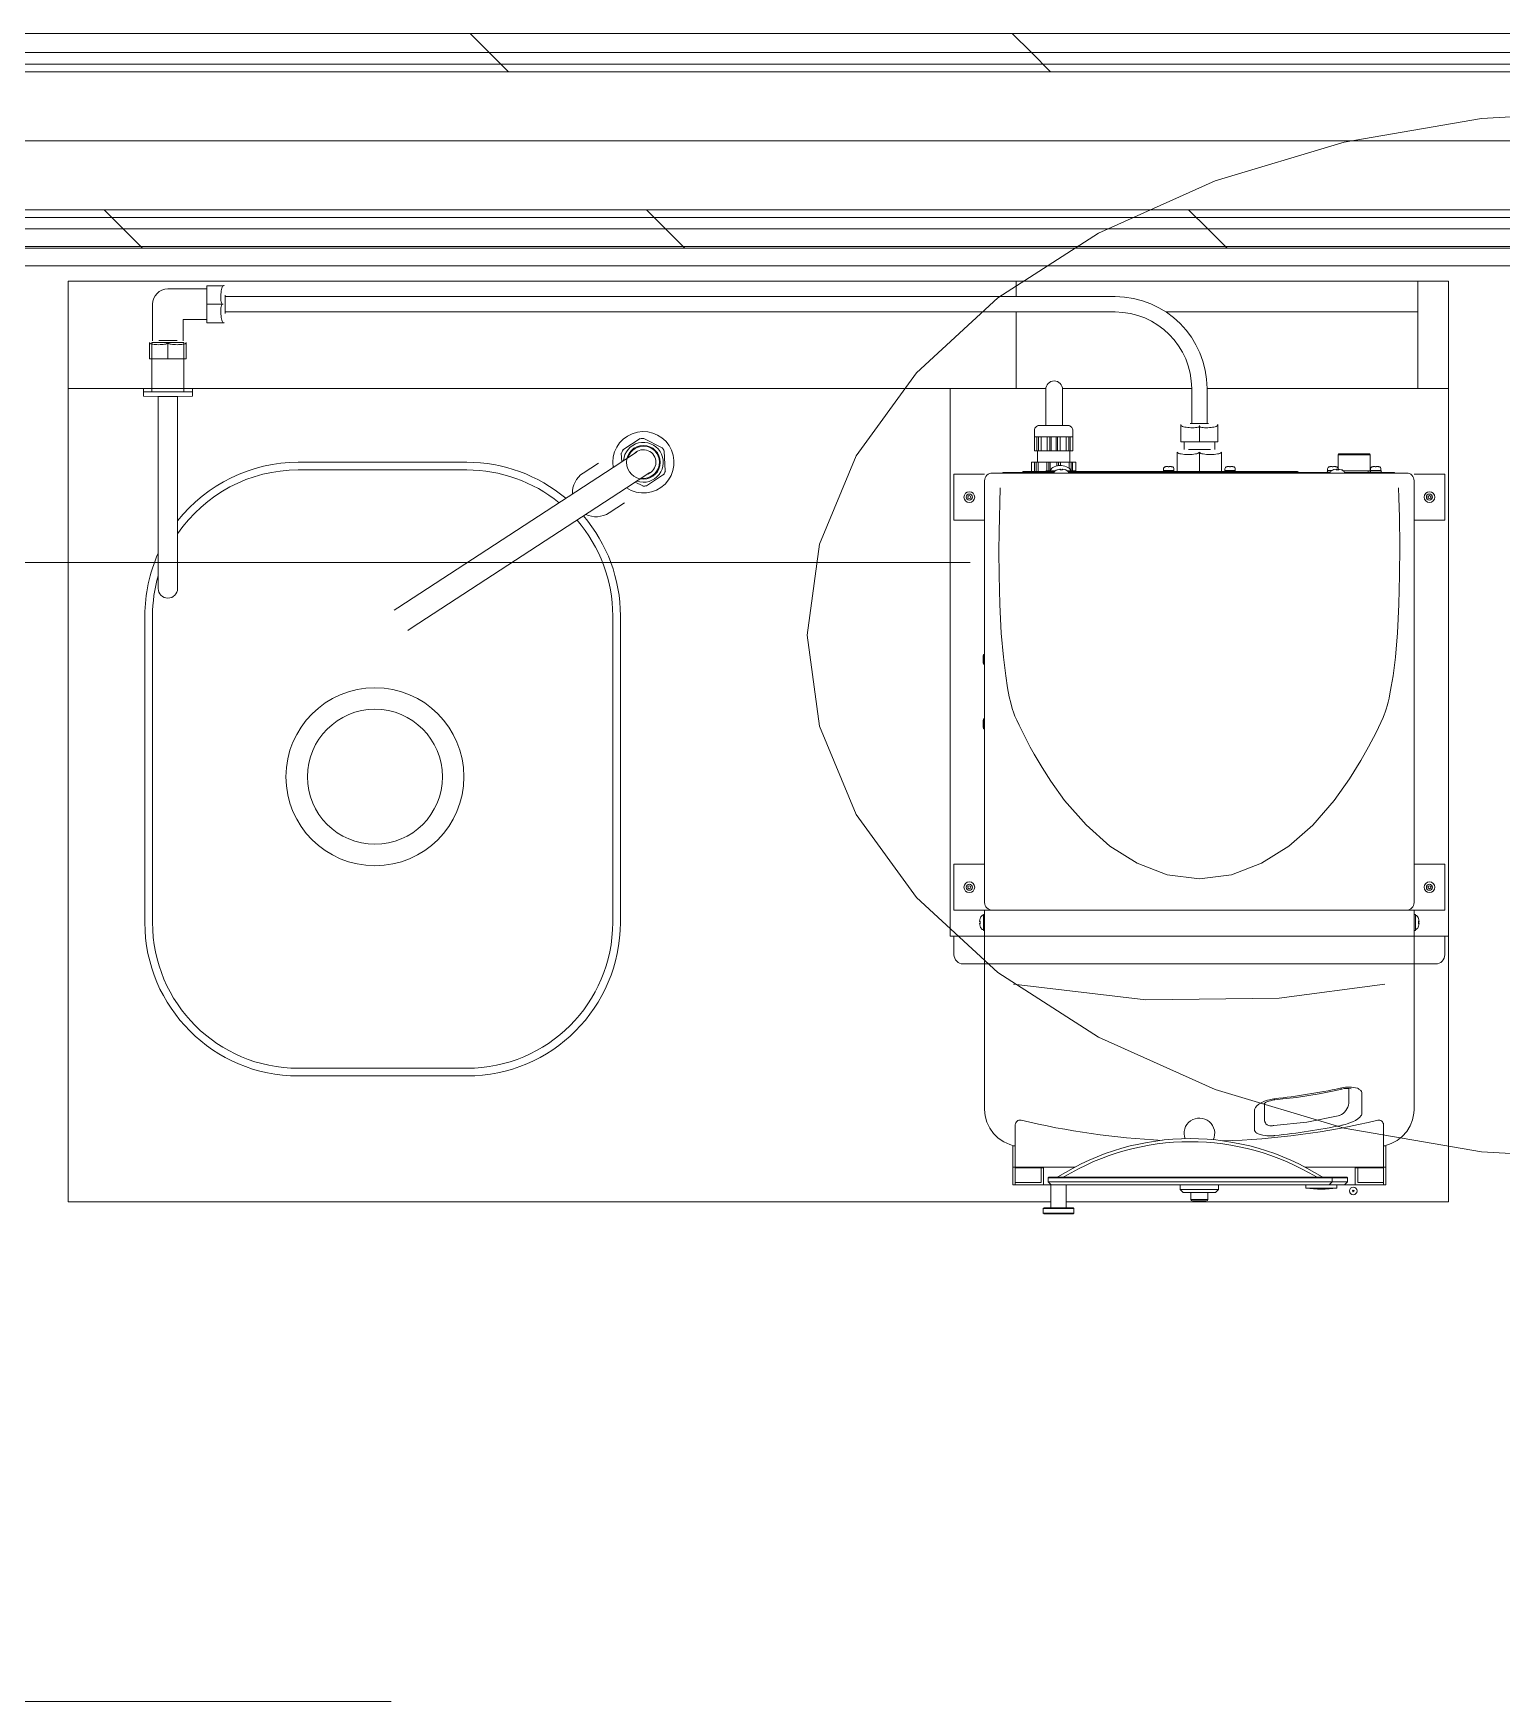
# Model space of a CAD drawing. Units: millimetres at full size, sheet at 1:100. Extents: x 3352 to 127672, y -40372 to 101181.
# Drawn here: x 22268 to 23226, y 7819 to 8907 of the extents above; entities that cross this region are included whole.
import ezdxf

# ---------------------------------------------------------------- set-up
doc = ezdxf.new("R2010")
doc.units = ezdxf.units.MM
doc.header["$LTSCALE"] = 100
doc.linetypes.add('CHAIN2', pattern=[12, 9, -1, 1, -1])
doc.layers.add('0-0', color=134, linetype='Continuous', lineweight=18)

msp = doc.modelspace()

# ---------------------------------------------------------------- linework, layer by layer
at = {"layer": '0-0'}
for p, q in [((19166.6, 8906.7), (35014.8, 8906.7)), ((22565.7, 8894.2), (22553.2, 8906.7)), ((22919.2, 8894.2), (22906.7, 8906.7)), ((19166.6, 8894.2), (35011.8, 8894.2)), ((21623.3, 8886.7), (35014.8, 8886.7)), ((22578.2, 8881.7), (22565.7, 8894.2)), ((22931.7, 8881.7), (22919.2, 8894.2)), ((19166.6, 8881.7), (35011.8, 8881.7)), ((19166.6, 8791.7), (24649.8, 8791.7)), ((22327.1, 8779.2), (22314.6, 8791.7)), ((22680.7, 8779.2), (22668.2, 8791.7)), ((23034.2, 8779.2), (23021.7, 8791.7)), ((19166.6, 8779.2), (24637.3, 8779.2)), ((21623.3, 8786.7), (35029.8, 8786.7)), ((22339.6, 8766.7), (22327.1, 8779.2)), ((22693.2, 8766.7), (22680.7, 8779.2)), ((23046.7, 8766.7), (23034.2, 8779.2)), ((19166.6, 8766.7), (24624.8, 8766.7)), ((22082.3, 8767.7), (24619.8, 8767.7)), ((22159.8, 8755.2), (24619.8, 8755.2)), ((22291.2, 8745.1), (22291.2, 8145.1)), ((23191.2, 8745.1), (22291.2, 8745.1)), ((22909.2, 8735.1), (22909.2, 8745.1)), ((23171.2, 8675.1), (23171.2, 8745.1)), ((23191.2, 8145.1), (23191.2, 8745.1)), ((22356.2, 8740.1), (22381.6, 8740.1)), ((22381.6, 8718.1), (22381.6, 8742.1)), ((22392.2, 8742.1), (22381.6, 8742.1)), ((22393.6, 8724.1), (22393.6, 8736.1)), ((22393.6, 8735.1), (22909.2, 8735.1)), ((22909.2, 8735.1), (22973.7, 8735.1)), ((22346.2, 8706.2), (22346.2, 8730.1)), ((22392.2, 8730.1), (22381.6, 8730.1)), ((22393.6, 8725.1), (22909.2, 8725.1)), ((22909.2, 8725.1), (22973.7, 8725.1)), ((23006.8, 8725.1), (23171.2, 8725.1)), ((22366.2, 8706.2), (22366.2, 8720.1)), ((22366.2, 8720.1), (22381.6, 8720.1)), ((22381.6, 8718.1), (22392.2, 8718.1)), ((22344.2, 8705.1), (22344.2, 8694.5)), ((22345.8, 8705.1), (22345.8, 8673.1)), ((22345.8, 8705.1), (22366.6, 8705.1)), ((22362.2, 8706.5), (22350.2, 8706.5)), ((22356.2, 8705.1), (22356.2, 8694.5)), ((22366.6, 8705.1), (22366.6, 8673.1)), ((22368.2, 8694.5), (22368.2, 8705.1)), ((22368.2, 8694.5), (22344.2, 8694.5)), ((22340.2, 8673.1), (22340.2, 8675.1)), ((22340.2, 8673.1), (22372.2, 8673.1)), ((22340.2, 8673.1), (22340.2, 8670.1)), ((22349.8, 8669.9), (22349.8, 8544.9)), ((22372.2, 8670.1), (22362.5, 8669.9)), ((22362.5, 8669.9), (22362.5, 8544.9)), ((22372.2, 8675.1), (22372.2, 8673.1)), ((22372.2, 8673.1), (22372.2, 8670.1)), ((22866.2, 8675.1), (22866.2, 8318.1)), ((22928.5, 8675.1), (22909.2, 8675.1)), ((22928.5, 8674.6), (22928.5, 8651.2)), ((23023.7, 8675.1), (22939.5, 8675.1)), ((22939.5, 8651.2), (22939.5, 8674.6)), ((23023.7, 8675.1), (23023.7, 8652.4)), ((23191.2, 8675.1), (23033.7, 8675.1)), ((23033.7, 8675.1), (23033.7, 8652.4)), ((22921.2, 8647.6), (22921.2, 8643.6)), ((22946.2, 8643.6), (22946.2, 8647.6)), ((23016.7, 8651), (23016.7, 8640.4)), ((23034.7, 8652.4), (23022.7, 8652.4)), ((23028.7, 8651), (23028.7, 8640.4)), ((23040.7, 8640.4), (23040.7, 8651)), ((22664.1, 8642.5), (22652.9, 8635.2)), ((22678.4, 8636.6), (22666.6, 8642.6)), ((22923.7, 8643.6), (22922.8, 8643.6)), ((22922.8, 8643.6), (22922.8, 8634.6)), ((22923.7, 8643.6), (22923.7, 8634.6)), ((22924.3, 8643.6), (22923.7, 8643.6)), ((22925.5, 8643.6), (22924.3, 8643.6)), ((22924.3, 8643.6), (22924.3, 8643.6)), ((22925.5, 8643.6), (22925.5, 8634.6)), ((22927.4, 8643.6), (22925.5, 8643.6)), ((22929.4, 8643.6), (22927.4, 8643.6)), ((22929.4, 8643.6), (22929.4, 8634.6)), ((22929.5, 8643.6), (22929.4, 8643.6)), ((22931.1, 8643.6), (22929.5, 8643.6)), ((22929.5, 8643.6), (22929.5, 8643.6)), ((22936.2, 8643.6), (22936.2, 8634.6)), ((22937.8, 8643.6), (22936.2, 8643.6)), ((22938, 8643.6), (22937.8, 8643.6)), ((22937.8, 8643.6), (22937.8, 8643.6)), ((22938, 8643.6), (22938, 8634.6)), ((22939.9, 8643.6), (22938, 8643.6)), ((22941.9, 8643.6), (22939.9, 8643.6)), ((22943, 8643.6), (22941.8, 8643.6)), ((22941.9, 8643.6), (22941.9, 8634.6)), ((22943.6, 8643.6), (22943, 8643.6)), ((22943, 8643.6), (22943, 8643.6)), ((22946.2, 8643.6), (22946.2, 8634.6)), ((23040.7, 8640.4), (23016.7, 8640.4)), ((23018.7, 8640.4), (23018.7, 8635.4)), ((23035.9, 8635.4), (23021.5, 8635.4)), ((23038.7, 8640.4), (23038.7, 8635.4)), ((22551.2, 8627.1), (22441.2, 8627.1)), ((22637, 8626.6), (22627, 8620.1)), ((22646.4, 8623.8), (22661.8, 8633.8)), ((22651.8, 8633), (22652.1, 8627.5)), ((22680.5, 8621.3), (22679.8, 8634.6)), ((22919.2, 8627.1), (22919.2, 8621)), ((22922.8, 8634.6), (22921.2, 8634.6)), ((22921.3, 8627.1), (22921.3, 8621)), ((22922.3, 8627.1), (22923.6, 8627.1)), ((22922.3, 8627.1), (22922.3, 8621)), ((22923.7, 8634.6), (22922.8, 8634.6)), ((22923.2, 8634.6), (22923.2, 8627.1)), ((22923.6, 8627.1), (22923.6, 8621)), ((22929.2, 8627.1), (22929.2, 8621.5)), ((22930.5, 8627.1), (22930.5, 8621.5)), ((22931.5, 8627.1), (22931.5, 8621.5)), ((22935.8, 8627.1), (22935.8, 8624.6)), ((22936.8, 8627.1), (22936.8, 8624.8)), ((22938.1, 8627.1), (22938.1, 8624.9)), ((22943.7, 8627.1), (22943.7, 8623.3)), ((22944.2, 8627.1), (22944.2, 8634.6)), ((22945, 8627.1), (22945, 8621.5)), ((22946, 8627.1), (22946, 8621.5)), ((22948.2, 8627.1), (22948.2, 8621.3)), ((23006.6, 8624.2), (23006.6, 8624.2)), ((23008.3, 8624.2), (23008.3, 8624.3)), ((23009, 8624.3), (23009, 8624.2)), ((23010.8, 8624.2), (23010.8, 8624.2)), ((23014.3, 8633.8), (23014.3, 8621)), ((23028.7, 8633.8), (23028.7, 8621)), ((23043.1, 8621), (23043.1, 8633.8)), ((23046.6, 8624.2), (23046.6, 8624.2)), ((23048.3, 8624.2), (23048.3, 8624.3)), ((23049, 8624.3), (23049, 8624.2)), ((23050.8, 8624.2), (23050.8, 8624.2)), ((23113.6, 8624.2), (23113.6, 8624.2)), ((23115.3, 8624.2), (23115.3, 8624.3)), ((23116, 8624.3), (23116, 8624.2)), ((23117.8, 8624.2), (23117.8, 8624.2)), ((23119.7, 8632.5), (23119.2, 8632)), ((23119.2, 8632), (23119.2, 8622.4)), ((23119.7, 8632.5), (23139.6, 8632.5)), ((23140.1, 8621.5), (23140.1, 8632)), ((23141.6, 8624.2), (23141.6, 8624.2)), ((23143.3, 8624.2), (23143.3, 8624.3)), ((23144, 8624.3), (23144, 8624.2)), ((23145.8, 8624.2), (23145.8, 8624.2)), ((22551.2, 8622.1), (22441.2, 8622.1)), ((22506.1, 8532.3), (22646.4, 8623.8)), ((22655.2, 8610.4), (22670.5, 8620.4)), ((22665.8, 8611.7), (22660.9, 8614.1)), ((22679.4, 8619.1), (22668.2, 8611.8)), ((22868.7, 8619.4), (22888.7, 8619.4)), ((22868.7, 8619.4), (22868.7, 8589.4)), ((22888.7, 8615.1), (22888.7, 8340.1)), ((22893.7, 8620.1), (23163.7, 8620.1)), ((22900.6, 8620.4), (22900.6, 8620.1)), ((22900.6, 8620.4), (22905.3, 8620.4)), ((22905.3, 8620.4), (22934, 8620.4)), ((22905.3, 8620.4), (22905.3, 8620.3)), ((22905.3, 8620.3), (22934, 8620.3)), ((22905.3, 8620.3), (22905.3, 8620.1)), ((22913.2, 8620.5), (22913.2, 8620.4)), ((22915.2, 8620.5), (22913.2, 8620.5)), ((22913.7, 8621), (22915.2, 8621)), ((22915.2, 8621), (22934.3, 8621)), ((22915.2, 8621), (22915.2, 8620.5)), ((22934, 8620.5), (22915.2, 8620.5)), ((22915.2, 8620.5), (22915.2, 8620.4)), ((22920.9, 8620.4), (22920.9, 8620.5)), ((22928.7, 8621.5), (22927.7, 8621)), ((22934.8, 8621.5), (22928.7, 8621.5)), ((22931.7, 8621.7), (22931.7, 8621.7)), ((22932.3, 8620.4), (22932.3, 8620.5)), ((22936.1, 8622.2), (22936.1, 8622.2)), ((22937.8, 8622.6), (22937.8, 8622.6)), ((22938.2, 8622.3), (22938.2, 8622.2)), ((22939.5, 8622.6), (22939.5, 8622.6)), ((22941.2, 8622.2), (22941.2, 8622.2)), ((22947.7, 8621.5), (22942.6, 8621.5)), ((22943, 8621), (23091.2, 8621)), ((23091.2, 8620.5), (22943.3, 8620.5)), ((22943.3, 8620.4), (23114, 8620.4)), ((22943.3, 8620.3), (23114, 8620.3)), ((22944.1, 8620.4), (22944.1, 8620.5)), ((22944.6, 8621.7), (22944.6, 8621.7)), ((22948.7, 8621), (22947.7, 8621.5)), ((22951.2, 8620.4), (22951.2, 8620.5)), ((22977, 8620.5), (22977, 8620.4)), ((22982.7, 8620.4), (22982.7, 8620.4)), ((22983.2, 8620.4), (22983.2, 8620.4)), ((22984.1, 8620.4), (22984.1, 8620.4)), ((22985.7, 8620.4), (22985.7, 8620.4)), ((22987.1, 8620.4), (22987.1, 8620.4)), ((23005.3, 8622.8), (23005.3, 8622)), ((23012.1, 8621.7), (23005.3, 8621.7)), ((23005.3, 8621.7), (23005.3, 8621)), ((23012, 8622), (23012, 8622.8)), ((23012.1, 8621), (23012.1, 8621.7)), ((23045.3, 8622.8), (23045.3, 8622)), ((23052.1, 8621.7), (23045.3, 8621.7)), ((23045.3, 8621.7), (23045.3, 8621)), ((23052, 8622), (23052, 8622.8)), ((23052.1, 8621), (23052.1, 8621.7)), ((23091.2, 8621), (23092.7, 8621)), ((23091.2, 8621), (23091.2, 8620.5)), ((23091.2, 8620.5), (23091.2, 8620.4)), ((23093.2, 8620.5), (23091.2, 8620.5)), ((23093.2, 8620.5), (23093.2, 8620.4)), ((23114.1, 8620.7), (23111.7, 8620.7)), ((23111.7, 8620.7), (23111.7, 8620.4)), ((23112.3, 8622.8), (23112.3, 8622)), ((23115.1, 8621.7), (23112.3, 8621.7)), ((23112.3, 8621.7), (23112.3, 8620.7)), ((23116.1, 8622.2), (23116.1, 8622.2)), ((23117.8, 8622.6), (23117.8, 8622.6)), ((23118.2, 8622.3), (23118.2, 8622.2)), ((23119, 8622.2), (23119, 8622.8)), ((23119.5, 8622.6), (23119.5, 8622.6)), ((23121.2, 8622.2), (23121.2, 8622.2)), ((23122.6, 8621.5), (23140.1, 8621.5)), ((23123.3, 8620.4), (23151.3, 8620.4)), ((23123.3, 8620.3), (23151.3, 8620.3)), ((23138.7, 8620.4), (23138.7, 8621.5)), ((23147.7, 8620.7), (23139.7, 8620.7)), ((23139.7, 8620.7), (23139.7, 8620.4)), ((23140.3, 8622.8), (23140.3, 8622)), ((23147.1, 8621.7), (23140.3, 8621.7)), ((23140.3, 8621.7), (23140.3, 8620.7)), ((23147, 8622), (23147, 8622.8)), ((23147.1, 8620.7), (23147.1, 8621.7)), ((23147.7, 8620.4), (23147.7, 8620.7)), ((23151.3, 8620.4), (23151.3, 8620.3)), ((23151.3, 8620.4), (23156, 8620.4)), ((23151.3, 8620.3), (23151.3, 8620.1)), ((23156, 8620.4), (23156, 8620.1)), ((23168.7, 8619.4), (23188.7, 8619.4)), ((23168.7, 8615.1), (23168.7, 8340.1)), ((23188.7, 8589.4), (23188.7, 8619.4)), ((22514.9, 8518.9), (22655.2, 8610.4)), ((22653.9, 8600.7), (22643.9, 8594.1)), ((22868.7, 8589.4), (22888.7, 8589.4)), ((23168.7, 8589.4), (23188.7, 8589.4)), ((22341.2, 8527.1), (22341.2, 8327.1)), ((22346.2, 8527.1), (22346.2, 8327.1)), ((22503.8, 8530.8), (22506.1, 8532.3)), ((22646.2, 8327.1), (22646.2, 8527.1)), ((22651.2, 8327.1), (22651.2, 8527.1)), ((22512.6, 8517.4), (22514.9, 8518.9)), ((22888.2, 8501.9), (22888.2, 8495.4)), ((22888.7, 8501.9), (22888.2, 8501.9)), ((22888.2, 8495.4), (22888.7, 8495.4)), ((22888.2, 8459.9), (22888.2, 8453.4)), ((22888.7, 8459.9), (22888.2, 8459.9)), ((22888.2, 8453.4), (22888.7, 8453.4)), ((22888.7, 8365.1), (22868.7, 8365.1)), ((22868.7, 8365.1), (22868.7, 8335.1)), ((22868.7, 8335.1), (22891, 8335.1)), ((22887.9, 8321.9), (22887.9, 8332.3)), ((22888.7, 8332.3), (22887.9, 8332.3)), ((22891, 8335.1), (22891, 8335.1)), ((22907.6, 8335.1), (23149.7, 8335.1)), ((23166.4, 8335.1), (23188.7, 8335.1)), ((23169.5, 8332.3), (23168.7, 8332.3)), ((23169.5, 8332.3), (23169.5, 8321.9)), ((22885.4, 8328), (22885.4, 8328)), ((22885.4, 8326.3), (22885.4, 8326.3)), ((22885.7, 8329.1), (22885.7, 8329.1)), ((22885.7, 8328.7), (22885.7, 8328.7)), ((22885.7, 8327.7), (22885.7, 8326.6)), ((22885.7, 8326.6), (22885.8, 8326.6)), ((22885.7, 8325.6), (22885.7, 8325.6)), ((22885.7, 8325.1), (22885.7, 8325.1)), ((22885.8, 8329.7), (22885.8, 8329.7)), ((22885.8, 8324.6), (22885.8, 8324.6)), ((22887.9, 8321.9), (22888.7, 8321.9)), ((23168.7, 8321.9), (23169.5, 8321.9)), ((23171.5, 8329.7), (23171.6, 8329.7)), ((23171.5, 8324.6), (23171.6, 8324.6)), ((23171.6, 8327.6), (23171.6, 8327.6)), ((23171.7, 8329.1), (23171.7, 8329.1)), ((23171.7, 8328.7), (23171.7, 8328.7)), ((23171.7, 8326.6), (23171.7, 8327.7)), ((23171.7, 8325.6), (23171.7, 8325.6)), ((23171.7, 8325.1), (23171.7, 8325.1)), ((23171.9, 8328), (23171.9, 8328)), ((23171.9, 8326.3), (23171.9, 8326.3)), ((22866.2, 8318.1), (23028.7, 8318.1)), ((22868.7, 8306.1), (22868.7, 8318.1)), ((22888.7, 8305.4), (22888.7, 8313.6)), ((23191.2, 8318.1), (23028.7, 8318.1)), ((23188.7, 8306.1), (23188.7, 8318.1)), ((23028.7, 8300.1), (22874.7, 8300.1)), ((22888.7, 8205.3), (22888.7, 8305.4)), ((23028.7, 8300.1), (23182.7, 8300.1)), ((22441.2, 8232.1), (22551.2, 8232.1)), ((22441.2, 8227.1), (22551.2, 8227.1)), ((23120.5, 8219), (23121.5, 8219.2)), ((23126.2, 8209.3), (23126.2, 8218.8)), ((23134.6, 8215.6), (23134.6, 8202.9)), ((23064.7, 8192.1), (23064.7, 8204.5)), ((23071.2, 8209.3), (23071.2, 8198.5)), ((22908.7, 8195.3), (22908.7, 8156.1)), ((23148.7, 8195.3), (23148.7, 8156.1)), ((22907.1, 8181.7), (22907.1, 8156.1)), ((23150.3, 8181.7), (23150.3, 8156.1)), ((22907.1, 8167.5), (22947.5, 8167.5)), ((22925.5, 8157.7), (22925.5, 8167.5)), ((22927.1, 8156.1), (22927.1, 8167.5)), ((23150.3, 8167.5), (23097.7, 8167.5)), ((23130.3, 8156.1), (23130.3, 8167.5)), ((23131.9, 8157.7), (23131.9, 8167.5)), ((22908.7, 8167.1), (22927.1, 8167.1)), ((22925.5, 8157.7), (22908.7, 8157.7)), ((22930, 8160.6), (22930.5, 8161.1)), ((23115.3, 8160.6), (22930, 8160.6)), ((22930, 8158.1), (22930, 8160.6)), ((22930, 8158.1), (23115.3, 8158.1)), ((22930, 8158.1), (22930, 8158.1)), ((22932, 8156.1), (22930, 8158.1)), ((22930.5, 8161.1), (22936.5, 8161.1)), ((22940.3, 8161.1), (22936.5, 8161.1)), ((22940.3, 8161.1), (22936.5, 8161.1)), ((23105, 8161.1), (22940.3, 8161.1)), ((23108.8, 8161.1), (23114.8, 8161.1)), ((23115.3, 8158.1), (23113.3, 8156.1)), ((23114.8, 8161.1), (23115.3, 8160.6)), ((23114.8, 8161.1), (23124.8, 8161.1)), ((23115.3, 8160.6), (23115.3, 8158.1)), ((23115.3, 8160.6), (23115.3, 8160.6)), ((23115.3, 8160.6), (23115.3, 8160.6)), ((23125.3, 8160.6), (23115.3, 8160.6)), ((23115.3, 8158.1), (23115.4, 8158.1)), ((23115.4, 8158.1), (23115.4, 8158.1)), ((23115.4, 8158.1), (23125.3, 8158.1)), ((23125.3, 8158.1), (23123.3, 8156.1)), ((23124.8, 8161.1), (23125.3, 8160.6)), ((23125.3, 8160.6), (23125.3, 8158.1)), ((23125.3, 8160.6), (23125.3, 8160.6)), ((23130.3, 8167.1), (23148.7, 8167.1)), ((23131.9, 8157.7), (23148.7, 8157.7)), ((23150.3, 8156.1), (22907.1, 8156.1)), ((22931.9, 8156.1), (22931.9, 8141.1)), ((22932, 8156.1), (23123.3, 8156.1)), ((22941.9, 8141.1), (22941.9, 8156.1)), ((23016.2, 8156.1), (23016.2, 8153.1)), ((23016.2, 8153.1), (23018.2, 8151.1)), ((23041.2, 8153.1), (23016.2, 8153.1)), ((23039.2, 8151.1), (23018.2, 8151.1)), ((23023.2, 8151.1), (23023.2, 8146.6)), ((23034.2, 8146.6), (23023.2, 8146.6)), ((23024.2, 8145.6), (23033.2, 8145.6)), ((23034.2, 8146.6), (23034.2, 8151.1)), ((23039.2, 8151.1), (23041.2, 8153.1)), ((23041.2, 8153.1), (23041.2, 8156.1)), ((23098.2, 8156.1), (23098.2, 8154)), ((23098.2, 8154), (23118.2, 8154)), ((23118.2, 8154), (23118.2, 8156.1)), ((22291.2, 8145.1), (22931.9, 8145.1)), ((22927.4, 8141.1), (22926.9, 8140.6)), ((22926.9, 8140.6), (22926.9, 8137.6)), ((22926.9, 8140.6), (22946.9, 8140.6)), ((22926.9, 8137.6), (22927.4, 8137.1)), ((22946.9, 8137.6), (22926.9, 8137.6)), ((22946.4, 8141.1), (22927.4, 8141.1)), ((22927.4, 8137.1), (22946.4, 8137.1)), ((22941.9, 8145.1), (23191.2, 8145.1)), ((22946.9, 8140.6), (22946.4, 8141.1)), ((22946.4, 8137.1), (22946.9, 8137.6)), ((22946.9, 8137.6), (22946.9, 8140.6))]:
    msp.add_line(p, q, dxfattribs=at)
at = {"layer": '0-0', "color": 47}
for p, q in [((21602.3, 8906.7), (35014.8, 8906.7)), ((18347.6, 8836.7), (91067.1, 8836.7)), ((22082.3, 8767.7), (24619.8, 8767.7)), ((22159.8, 8755.2), (24619.8, 8755.2))]:
    msp.add_line(p, q, dxfattribs=at)
at = {"layer": '0-0', "linetype": 'CHAIN2'}
for p, q in [((18347.6, 8836.7), (91067.1, 8836.7)), ((18347.6, 8836.7), (91067.1, 8836.7)), ((18347.6, 8561.7), (22879.3, 8561.7))]:
    msp.add_line(p, q, dxfattribs=at)
at = {"layer": '0-0', "color": 4}
msp.add_line((18347.6, 8561.7), (22879.3, 8561.7), dxfattribs=at)
at = {"layer": '0-0', "color": 9}
msp.add_line((22244.8, 7819.2), (22501.8, 7819.2), dxfattribs=at)
at = {"layer": '0-0'}
for points in [[(23305, 8856.4), (23212.6, 8851.2), (23123, 8835.7), (23039, 8810.5), (22963, 8776.4), (22897.4, 8734.2), (22844.2, 8685.4), (22805, 8631.3), (22781, 8573.8), (22773, 8514.4), (22781, 8455), (22805, 8397.4), (22844.2, 8343.4), (22897.4, 8294.5), (22963, 8252.4), (23039, 8218.2), (23123, 8193), (23212.6, 8177.6), (23305, 8172.4)], [(22392.8, 8742.1), (22392.6, 8742.3), (22392.4, 8742.3), (22392.1, 8742.1), (22391.9, 8741.7), (22391.6, 8741.2), (22391.4, 8740.5), (22391.2, 8739.7), (22391, 8738.8), (22390.9, 8737.7), (22390.8, 8736.7), (22390.7, 8735.6), (22390.7, 8734.5), (22390.8, 8733.5), (22390.8, 8732.6), (22390.9, 8731.8), (22391.1, 8731.1), (22391.3, 8730.6), (22391.5, 8730.2)], [(22291.2, 8675.1), (22909.2, 8675.1), (22909.2, 8725.1)], [(22391.5, 8730.1), (22391.3, 8729.7), (22391.1, 8729.2), (22390.9, 8728.5), (22390.8, 8727.7), (22390.8, 8726.8), (22390.7, 8725.7), (22390.7, 8724.7), (22390.8, 8723.6), (22390.9, 8722.6), (22391, 8721.5), (22391.2, 8720.6), (22391.4, 8719.8), (22391.6, 8719.1), (22391.9, 8718.6), (22392.1, 8718.2), (22392.4, 8718), (22392.6, 8718), (22392.8, 8718.2)], [(22344.2, 8705.1), (22344.3, 8704.9), (22344.5, 8704.7), (22345, 8704.4), (22345.6, 8704.2), (22346.3, 8704.1), (22347.2, 8703.9), (22348.1, 8703.8), (22349.1, 8703.8), (22350.2, 8703.7), (22351.2, 8703.8), (22352.2, 8703.8), (22353.2, 8703.9), (22354, 8704.1), (22354.8, 8704.2), (22355.4, 8704.4), (22355.8, 8704.7), (22356.1, 8704.9), (22356.2, 8705.1)], [(22356.2, 8705.1), (22356.3, 8704.9), (22356.5, 8704.7), (22357, 8704.4), (22357.6, 8704.2), (22358.3, 8704.1), (22359.2, 8703.9), (22360.1, 8703.8), (22361.1, 8703.8), (22362.2, 8703.7), (22363.2, 8703.8), (22364.2, 8703.8), (22365.2, 8703.9), (22366, 8704.1), (22366.8, 8704.2), (22367.4, 8704.4), (22367.8, 8704.7), (22368.1, 8704.9), (22368.2, 8705.1)], [(22362.5, 8669.9), (22349.8, 8669.9), (22340.2, 8670.1)], [(22924.9, 8651.1), (22924.7, 8651.1), (22924.7, 8651.1), (22924.7, 8651.1), (22924.6, 8651.1), (22924.6, 8651.1), (22924.5, 8651.1), (22924.3, 8651.1), (22924, 8651.1), (22923.6, 8651), (22923.1, 8650.8), (22922.5, 8650.4), (22922, 8649.9), (22921.5, 8649.3), (22921.3, 8648.5), (22921.1, 8647.9), (22921.2, 8647.7), (22921.2, 8647.6)], [(22946.1, 8647.6), (22946.1, 8647.9), (22946.1, 8648.3), (22945.9, 8649), (22945.5, 8649.7), (22945.1, 8650.2), (22944.7, 8650.5), (22944.2, 8650.8), (22943.8, 8651), (22943.4, 8651.1), (22943.1, 8651.1), (22942.9, 8651.1), (22942.8, 8651.1), (22942.7, 8651.1), (22942.7, 8651.1), (22942.7, 8651.1), (22942.7, 8651.1), (22942.7, 8651.1), (22942.6, 8651.1), (22942.5, 8651.1), (22942, 8651.1), (22941.4, 8651.1), (22940.6, 8651.1), (22939.7, 8651.1), (22938.6, 8651.1), (22937.4, 8651.1), (22936.1, 8651.1), (22934.8, 8651.1), (22934, 8651.1), (22933.7, 8651.1), (22933.4, 8651.1), (22932.7, 8651.1), (22931.6, 8651.1), (22930.3, 8651.1), (22929, 8651.1), (22927.9, 8651.1), (22926.9, 8651.1), (22926.1, 8651.1), (22925.4, 8651.1), (22924.9, 8651.1)], [(23016.7, 8651.7), (23016.5, 8651.5), (23016.5, 8651.3), (23016.7, 8651), (23017.1, 8650.8), (23017.6, 8650.5), (23018.3, 8650.3), (23019.1, 8650.1), (23020.1, 8649.9), (23021.1, 8649.8), (23022.1, 8649.7), (23023.2, 8649.6), (23024.3, 8649.6), (23025.3, 8649.6), (23026.2, 8649.7), (23027, 8649.8), (23027.7, 8650), (23028.3, 8650.1), (23028.6, 8650.4)], [(23028.7, 8650.4), (23029.1, 8650.1), (23029.6, 8650), (23030.3, 8649.8), (23031.1, 8649.7), (23032.1, 8649.6), (23033.1, 8649.6), (23034.1, 8649.6), (23035.2, 8649.7), (23036.3, 8649.8), (23037.3, 8649.9), (23038.2, 8650.1), (23039, 8650.3), (23039.7, 8650.5), (23040.3, 8650.8), (23040.6, 8651), (23040.8, 8651.3), (23040.8, 8651.5), (23040.6, 8651.7)], [(22922.8, 8643.6), (22921.2, 8643.6), (22921.2, 8634.6)], [(22936.2, 8643.6), (22935.3, 8643.6), (22935.3, 8634.6), (22932, 8634.6), (22931.1, 8634.6), (22929.4, 8634.6), (22923.7, 8634.6)], [(22932, 8643.6), (22931.1, 8643.6), (22931.1, 8634.6)], [(22935.3, 8643.6), (22932, 8643.6), (22932, 8634.6)], [(22944.5, 8643.6), (22943.6, 8643.6), (22943.6, 8634.6)], [(22946.2, 8643.6), (22944.5, 8643.6), (22944.5, 8634.6)], [(22919.2, 8627.1), (22921.3, 8627.1), (22922.3, 8627.1)], [(22923.6, 8627.1), (22929.2, 8627.1), (22930.5, 8627.1), (22931.5, 8627.1), (22935.8, 8627.1), (22936.8, 8627.1), (22938.1, 8627.1), (22945, 8627.1), (22946, 8627.1), (22948.2, 8627.1)], [(22944.6, 8621.7), (22944.6, 8621.9), (22944.6, 8622.2), (22944.3, 8622.8), (22943.7, 8623.3), (22943, 8623.8), (22942.1, 8624.2), (22941, 8624.6), (22939.9, 8624.8), (22938.7, 8624.9), (22937.9, 8624.9), (22937.5, 8624.9), (22937.5, 8624.9), (22937.1, 8624.9), (22936.2, 8624.7), (22935.1, 8624.5), (22934.1, 8624.2), (22933.2, 8623.7), (22932.5, 8623.2), (22932, 8622.6), (22931.7, 8622.1), (22931.7, 8621.8), (22931.7, 8621.7)], [(22941.9, 8634.6), (22938, 8634.6), (22936.2, 8634.6), (22935.3, 8634.6)], [(22946.2, 8634.6), (22944.5, 8634.6), (22943.6, 8634.6), (22941.9, 8634.6)], [(23007.6, 8624.3), (23007.4, 8624.3), (23007.3, 8624.3), (23006.9, 8624.3), (23006.7, 8624.2), (23006.6, 8624.2)], [(23008.3, 8624.3), (23008.3, 8624.3), (23008.3, 8624.3), (23008.2, 8624.3), (23008.2, 8624.3), (23008, 8624.3), (23007.8, 8624.3), (23007.6, 8624.3)], [(23009, 8624.2), (23008.9, 8624.2), (23008.8, 8624.2), (23008.5, 8624.2), (23008.4, 8624.2), (23008.3, 8624.2)], [(23010.8, 8624.2), (23010.6, 8624.2), (23010.4, 8624.3), (23010.1, 8624.3), (23009.9, 8624.3), (23009.7, 8624.3)], [(23014.3, 8633.8), (23014.4, 8633.5), (23014.7, 8633.2), (23015.2, 8632.9), (23015.9, 8632.7), (23016.8, 8632.5), (23017.9, 8632.3), (23019, 8632.2), (23020.2, 8632.1), (23021.5, 8632.1), (23022.7, 8632.1), (23023.9, 8632.2), (23025.1, 8632.3), (23026.1, 8632.5), (23027, 8632.7), (23027.7, 8632.9), (23028.2, 8633.2), (23028.6, 8633.5), (23028.7, 8633.8), (23028.8, 8633.5), (23029.1, 8633.2), (23029.6, 8632.9), (23030.3, 8632.7), (23031.2, 8632.5), (23032.3, 8632.3), (23033.4, 8632.2), (23034.6, 8632.1), (23035.9, 8632.1), (23037.1, 8632.1), (23038.3, 8632.2), (23039.5, 8632.3), (23040.5, 8632.5), (23041.4, 8632.7), (23042.1, 8632.9), (23042.6, 8633.2), (23043, 8633.5), (23043.1, 8633.8)], [(23047.6, 8624.3), (23047.4, 8624.3), (23047.3, 8624.3), (23046.9, 8624.3), (23046.7, 8624.2), (23046.6, 8624.2)], [(23048.3, 8624.3), (23048.3, 8624.3), (23048.3, 8624.3), (23048.2, 8624.3), (23048.2, 8624.3), (23048, 8624.3), (23047.8, 8624.3), (23047.6, 8624.3)], [(23049, 8624.2), (23048.9, 8624.2), (23048.8, 8624.2), (23048.5, 8624.2), (23048.4, 8624.2), (23048.3, 8624.2)], [(23050.8, 8624.2), (23050.6, 8624.2), (23050.4, 8624.3), (23050.1, 8624.3), (23049.9, 8624.3), (23049.7, 8624.3)], [(23114.6, 8624.3), (23114.4, 8624.3), (23114.3, 8624.3), (23113.9, 8624.3), (23113.7, 8624.2), (23113.6, 8624.2)], [(23115.3, 8624.3), (23115.3, 8624.3), (23115.3, 8624.3), (23115.2, 8624.3), (23115.2, 8624.3), (23115, 8624.3), (23114.8, 8624.3), (23114.6, 8624.3)], [(23116, 8624.2), (23115.9, 8624.2), (23115.8, 8624.2), (23115.5, 8624.2), (23115.4, 8624.2), (23115.3, 8624.2)], [(23117.8, 8624.2), (23117.6, 8624.2), (23117.4, 8624.3), (23117.1, 8624.3), (23116.9, 8624.3), (23116.7, 8624.3)], [(23119.2, 8632), (23140.1, 8632), (23139.6, 8632.5)], [(23142.6, 8624.3), (23142.4, 8624.3), (23142.3, 8624.3), (23141.9, 8624.3), (23141.7, 8624.2), (23141.6, 8624.2)], [(23143.3, 8624.3), (23143.3, 8624.3), (23143.3, 8624.3), (23143.2, 8624.3), (23143.2, 8624.3), (23143, 8624.3), (23142.8, 8624.3), (23142.6, 8624.3)], [(23144, 8624.2), (23143.9, 8624.2), (23143.8, 8624.2), (23143.5, 8624.2), (23143.4, 8624.2), (23143.3, 8624.2)], [(23145.8, 8624.2), (23145.6, 8624.2), (23145.4, 8624.3), (23145.1, 8624.3), (23144.9, 8624.3), (23144.7, 8624.3)], [(22936.1, 8622.2), (22935.4, 8622), (22934.9, 8621.6), (22934.5, 8621.3), (22934.2, 8620.9), (22934, 8620.4), (22934, 8620.1)], [(22938.2, 8622.3), (22938.2, 8622.3), (22938.1, 8622.4), (22938.1, 8622.4), (22938.1, 8622.5), (22938.1, 8622.5), (22938, 8622.5), (22938, 8622.6), (22937.9, 8622.6), (22937.9, 8622.6), (22937.8, 8622.6)], [(22939.5, 8622.6), (22939.4, 8622.6), (22939.4, 8622.6), (22939.3, 8622.5), (22939.3, 8622.5), (22939.3, 8622.5), (22939.2, 8622.4), (22939.2, 8622.4), (22939.2, 8622.4), (22939.2, 8622.3), (22939.2, 8622.3)], [(22943.4, 8620.1), (22943.3, 8620.6), (22943.1, 8621), (22942.7, 8621.4), (22942.3, 8621.8), (22941.7, 8622.1), (22941.3, 8622.2)], [(23116.1, 8622.2), (23115.4, 8622), (23114.9, 8621.6), (23114.5, 8621.3), (23114.2, 8620.9), (23114, 8620.4), (23114, 8620.1)], [(23118.2, 8622.3), (23118.2, 8622.3), (23118.1, 8622.4), (23118.1, 8622.4), (23118.1, 8622.5), (23118.1, 8622.5), (23118, 8622.5), (23118, 8622.6), (23117.9, 8622.6), (23117.9, 8622.6), (23117.8, 8622.6)], [(23119.5, 8622.6), (23119.4, 8622.6), (23119.4, 8622.6), (23119.3, 8622.5), (23119.3, 8622.5), (23119.3, 8622.5), (23119.2, 8622.4), (23119.2, 8622.4), (23119.2, 8622.4), (23119.2, 8622.3), (23119.2, 8622.3)], [(23123.4, 8620.1), (23123.3, 8620.6), (23123.1, 8621), (23122.7, 8621.4), (23122.3, 8621.8), (23121.7, 8622.1), (23121.3, 8622.2)], [(22898.8, 8610.5), (22898.5, 8600.6), (22898.3, 8591), (22898.1, 8581.7), (22898, 8569.1), (22898.1, 8553.6), (22898.6, 8534.4), (22899.5, 8515.8), (22900.9, 8500), (22902.4, 8487.9), (22903.6, 8480.1), (22904.7, 8474.3), (22905.7, 8470.3), (22906.6, 8466.7), (22907.7, 8463.5), (22908.4, 8461.6), (22908.8, 8460.8), (22909.6, 8459.1), (22911.1, 8455.8), (22913.5, 8450.9), (22915.9, 8446.2), (22918.4, 8441.5), (22920.9, 8436.9), (22923.5, 8432.5), (22926.1, 8428.2), (22931.8, 8419.3), (22940.8, 8406.6), (22954.8, 8390.7), (22970.3, 8376.9), (22988.1, 8365.7), (23007.6, 8358.2), (23028.7, 8355.5), (23049.7, 8358.2), (23069.2, 8365.7), (23087, 8376.9), (23102.6, 8390.6), (23116.6, 8406.6), (23126.6, 8420.7), (23133.9, 8432.6), (23139, 8441.6)], [(23139, 8441.6), (23143.9, 8451), (23147, 8457.5), (23148.5, 8460.8), (23148.7, 8461.3), (23149.2, 8462.4), (23149.9, 8464.2), (23150.5, 8466.2), (23151.2, 8468.4), (23151.8, 8470.7), (23152.4, 8473.3), (23152.9, 8476.1), (23153.8, 8480.9), (23155, 8488), (23156.5, 8500.1), (23157.8, 8515.9), (23158.7, 8534.5), (23159.2, 8553.6), (23159.3, 8572.3), (23159.1, 8591.4), (23158.7, 8604), (23158.6, 8610.5)], [(22888.2, 8501.9), (22888.1, 8501.8), (22888, 8501.7), (22887.9, 8501.5), (22887.8, 8501.1), (22887.8, 8500.7), (22887.7, 8500.3), (22887.7, 8499.8), (22887.7, 8499.2), (22887.7, 8498.6), (22887.7, 8498.1), (22887.7, 8497.5), (22887.7, 8497), (22887.8, 8496.6), (22887.8, 8496.2), (22887.9, 8495.8), (22888, 8495.6), (22888.1, 8495.4), (22888.2, 8495.4)], [(22888.2, 8459.9), (22888.1, 8459.8), (22888, 8459.7), (22887.9, 8459.5), (22887.8, 8459.1), (22887.8, 8458.7), (22887.7, 8458.3), (22887.7, 8457.8), (22887.7, 8457.2), (22887.7, 8456.6), (22887.7, 8456.1), (22887.7, 8455.5), (22887.7, 8455), (22887.8, 8454.6), (22887.8, 8454.2), (22887.9, 8453.8), (22888, 8453.6), (22888.1, 8453.4), (22888.2, 8453.4)], [(23188.7, 8335.1), (23188.7, 8365.1), (23168.7, 8365.1)], [(22887.9, 8331.8), (22887.4, 8331.8), (22887, 8331.6), (22886.6, 8331.2), (22886.3, 8330.7), (22885.9, 8330.2), (22885.8, 8329.7)], [(22888.7, 8313.6), (22888.7, 8335.1), (22907.6, 8335.1)], [(23149.7, 8335.1), (23168.7, 8335.1), (23168.7, 8313.6)], [(23171.5, 8329.7), (23171.3, 8330.4), (23171, 8330.9), (23170.6, 8331.3), (23170.2, 8331.7), (23169.7, 8331.8), (23169.5, 8331.8)], [(22885.4, 8328), (22885.4, 8327.9), (22885.4, 8327.9), (22885.5, 8327.8), (22885.5, 8327.8), (22885.5, 8327.7), (22885.6, 8327.7), (22885.6, 8327.7), (22885.7, 8327.7), (22885.7, 8327.6), (22885.7, 8327.6)], [(22885.7, 8326.6), (22885.7, 8326.6), (22885.6, 8326.6), (22885.6, 8326.6), (22885.5, 8326.6), (22885.5, 8326.5), (22885.5, 8326.5), (22885.5, 8326.4), (22885.4, 8326.4), (22885.4, 8326.3), (22885.4, 8326.3)], [(22885.8, 8324.6), (22886, 8323.9), (22886.4, 8323.4), (22886.7, 8322.9), (22887.1, 8322.6), (22887.6, 8322.5), (22887.9, 8322.4)], [(23169.5, 8322.4), (23169.9, 8322.5), (23170.3, 8322.7), (23170.7, 8323.1), (23171.1, 8323.5), (23171.4, 8324.1), (23171.5, 8324.6)], [(23171.6, 8327.6), (23171.6, 8327.7), (23171.7, 8327.7), (23171.7, 8327.7), (23171.8, 8327.7), (23171.8, 8327.8), (23171.8, 8327.8), (23171.9, 8327.8), (23171.9, 8327.9), (23171.9, 8327.9), (23171.9, 8328)], [(23171.9, 8326.3), (23171.9, 8326.4), (23171.9, 8326.4), (23171.9, 8326.5), (23171.8, 8326.5), (23171.8, 8326.6), (23171.8, 8326.6), (23171.7, 8326.6), (23171.7, 8326.6), (23171.6, 8326.6), (23171.6, 8326.6)], [(23168.7, 8313.6), (23168.7, 8305.4), (23168.7, 8205.3)], [(22907.6, 8287), (22993.7, 8276.6), (23080.8, 8277.8), (23149.7, 8287)], [(23064.7, 8204.5), (23064.7, 8204.6), (23064.7, 8204.9), (23064.9, 8205.6), (23065.3, 8206.5), (23066.1, 8207.6), (23067.4, 8208.7), (23069.3, 8209.8), (23071.2, 8210.6), (23073, 8211.2), (23074.5, 8211.6), (23076.2, 8212), (23077.3, 8212.1), (23077.9, 8212.2)], [(23070.7, 8209), (23071.1, 8209.2), (23071.8, 8209.7), (23072.7, 8210.2), (23073.9, 8210.6), (23075, 8210.9), (23076.4, 8211.2), (23077.3, 8211.4), (23077.9, 8211.4), (23083.2, 8212.1), (23092, 8213.1), (23106.8, 8215.5), (23115.5, 8217.2), (23120.6, 8218.3), (23121.6, 8218.5), (23121.6, 8218.5)], [(23134.6, 8215.6), (23134.6, 8215.7), (23134.6, 8215.9), (23134.6, 8216.2), (23134.5, 8216.6), (23134.3, 8217), (23134, 8217.5), (23133.6, 8217.9), (23133.2, 8218.2), (23132.9, 8218.4), (23132.7, 8218.5), (23132.5, 8218.7), (23132.3, 8218.8), (23132.1, 8218.9), (23131.9, 8219), (23131.7, 8219)], [(22888.7, 8205.3), (22889, 8201), (22890.2, 8196.9), (22892, 8193.1), (22894.5, 8189.6), (22897.6, 8186.6), (22901.2, 8184.1), (22905.1, 8182.3), (22907.6, 8181.6)], [(23077.2, 8194.7), (23098.8, 8197), (23120.2, 8201.3)], [(23121.5, 8194.9), (23121.9, 8195), (23122.7, 8195.2), (23123.9, 8195.5), (23125.1, 8195.8), (23126.7, 8196.4), (23128.5, 8197.1), (23130.5, 8198.1), (23132.1, 8199.2), (23133.3, 8200.2), (23133.9, 8201), (23134.3, 8201.6), (23134.5, 8202.1), (23134.6, 8202.5), (23134.6, 8202.8), (23134.6, 8202.9)], [(23149.7, 8181.6), (23153.8, 8183), (23157.6, 8185), (23161, 8187.7), (23163.9, 8190.9), (23166.1, 8194.6), (23167.7, 8198.5), (23168.5, 8202.7), (23168.7, 8205.3)], [(23064.7, 8191.8), (23064.7, 8192), (23064.7, 8192.1)], [(23064.7, 8191.8), (23064.7, 8191.6), (23064.8, 8191.3), (23064.9, 8191), (23065.2, 8190.6), (23065.6, 8190.2), (23066.2, 8189.8), (23067, 8189.3), (23068.4, 8188.8), (23070, 8188.4), (23071.5, 8188.2), (23072.7, 8188.1), (23074, 8188), (23074.9, 8188), (23075.6, 8188), (23075.9, 8188.1), (23076.2, 8188.1), (23076.5, 8188.1), (23076.9, 8188.1), (23077.2, 8188.1), (23077.5, 8188.2), (23077.7, 8188.2), (23077.9, 8188.2)], [(23071.2, 8198.5), (23071.2, 8198.1), (23071.2, 8197.9), (23071.2, 8197.7), (23071.3, 8197.5), (23071.4, 8197.1), (23071.7, 8196.5), (23072.1, 8195.9), (23072.8, 8195.3), (23073.7, 8194.8), (23074.6, 8194.6), (23075.2, 8194.6), (23075.6, 8194.6), (23076, 8194.6), (23076.4, 8194.6), (23076.8, 8194.7), (23077, 8194.7), (23077.2, 8194.7)], [(23108.8, 8161.1), (23105, 8161.1), (23108.8, 8161.1)]]:
    msp.add_lwpolyline(points, dxfattribs=at)
for centre, radius in [((22666.2, 8627.1), 11), ((22878.7, 8604.4), 3.5), ((22878.7, 8604.4), 2), ((22878.7, 8604.4), 1), ((23178.7, 8604.4), 3.5), ((23178.7, 8604.4), 2), ((23178.7, 8604.4), 1), ((22491.2, 8422.1), 58), ((22491.2, 8422.1), 44), ((22878.7, 8350.1), 3.5), ((22878.7, 8350.1), 2), ((23178.7, 8350.1), 3.5), ((23178.7, 8350.1), 2), ((22878.7, 8350.1), 1), ((23178.7, 8350.1), 1), ((23129, 8152.1), 2.5), ((23129, 8152.1), 0.5)]:
    msp.add_circle(centre, radius, dxfattribs=at)
for centre, radius, start, end in [((22356.2, 8730.1), 10, 90, 180), ((22973.7, 8675.1), 60, 0, 90), ((22973.7, 8675.1), 50, 0, 90), ((22934, 8674.6), 5.5, 0, 180), ((22666.2, 8627.1), 20, 236.703, 189.5466), ((22666.2, 8627.1), 15.5, 148.5394, 157.7102), ((22666.2, 8627.1), 13, 251.1047, 175.1449), ((22666.2, 8627.1), 10.5, 262.7572, 163.4924), ((22666.2, 8627.1), 8.2, 290.4444, 135.8052), ((22666.2, 8627.1), 15.5, 88.5394, 97.7102), ((22666.2, 8627.1), 15.5, 33.1248, 37.7102), ((22666.2, 8627.1), 15.5, 28.5394, 33.1248), ((22441.2, 8527.1), 100, 90, 141.8596), ((22551.2, 8527.1), 100, 49.9258, 90), ((23006.7, 8622.8), 1.39, 96.0098, 180), ((23008.8, 8602.7), 21.6, 95.9106, 96.0098), ((23009.4, 8620.7), 3.68, 84.5378, 95.4622), ((23008.5, 8602.7), 21.6, 83.9902, 84.0901), ((23010.7, 8622.8), 1.39, 0, 83.9902), ((23046.7, 8622.8), 1.39, 96.0098, 180), ((23048.8, 8602.7), 21.6, 95.9106, 96.0098), ((23049.4, 8620.7), 3.68, 84.5378, 95.4622), ((23048.5, 8602.7), 21.6, 83.9902, 84.0901), ((23050.7, 8622.8), 1.39, 0, 83.9902), ((23113.7, 8622.8), 1.39, 96.0098, 180), ((23115.8, 8602.7), 21.6, 95.9106, 96.0098), ((23116.4, 8620.7), 3.68, 84.5378, 95.4622), ((23115.5, 8602.7), 21.6, 83.9902, 84.0901), ((23117.7, 8622.8), 1.39, 0, 83.9902), ((23141.7, 8622.8), 1.39, 96.0098, 180), ((23143.8, 8602.7), 21.6, 95.9106, 96.0098), ((23144.4, 8620.7), 3.68, 84.5378, 95.4622), ((23143.5, 8602.7), 21.6, 83.9902, 84.0901), ((23145.7, 8622.8), 1.39, 0, 83.9902), ((22441.2, 8527.1), 95, 90, 145.8831), ((22551.2, 8527.1), 95, 50.8385, 90), ((22635.4, 8607.1), 15.5, 123.1248, 182.0519), ((22666.2, 8627.1), 15.5, 328.5394, 337.7102), ((22893.7, 8615.1), 5, 90, 180), ((22913.7, 8620.5), 0.5, 90, 180), ((22933.1, 8621.5), 1.46, 170.9453, 177.4823), ((22932.3, 8621.6), 0.61, 168.9391, 180.1197), ((22938.5, 8615.3), 7.29, 95.1395, 108.9966), ((22936.2, 8622), 0.3, 73.7241, 109.4641), ((22735.5, 8624.3), 202.3, 359.405, 359.5092), ((22937.9, 8622.3), 0.3, 0, 95.5322), ((22938.7, 8615), 7.22, 83.3835, 96.6165), ((22939.5, 8622.3), 0.3, 84.4678, 180), ((23141.7, 8624.3), 202.2, 180.4908, 180.595), ((22938.8, 8615.3), 7.29, 71.0055, 84.8584), ((22941.1, 8622), 0.3, 70.3695, 103.5662), ((22944.1, 8621.6), 0.61, 359.3884, 11.0607), ((22943.4, 8621.5), 1.27, 1.2061, 9.3035), ((23005.6, 8622), 0.3, 180, 270), ((23011.7, 8622), 0.3, 270, 0), ((23045.6, 8622), 0.3, 180, 270), ((23051.7, 8622), 0.3, 270, 0), ((23092.7, 8620.5), 0.5, 0, 90), ((23112.6, 8622), 0.3, 180, 270), ((23118.5, 8615.3), 7.29, 95.1395, 108.9966), ((23116.2, 8622), 0.3, 73.7241, 109.4641), ((22915.5, 8624.3), 202.3, 359.405, 359.5092), ((23117.9, 8622.3), 0.3, 0, 95.5322), ((23118.7, 8615), 7.22, 83.3835, 96.6165), ((23119.5, 8622.3), 0.3, 84.4678, 180), ((23321.7, 8624.3), 202.2, 180.4908, 180.595), ((23118.8, 8615.3), 7.29, 71.0055, 84.8584), ((23121.1, 8622), 0.3, 70.3695, 103.5662), ((23140.6, 8622), 0.3, 180, 270), ((23146.7, 8622), 0.3, 270, 0), ((23163.7, 8615.1), 5, 0, 90), ((22666.2, 8627.1), 15.5, 268.5394, 277.7102), ((22551.2, 8527.1), 100, 0, 40.5394), ((22635.4, 8607.1), 15.5, 244.1978, 303.1248), ((22551.2, 8527.1), 95, 0, 40.932), ((22441.2, 8527.1), 100, 155.9936, 180), ((22441.2, 8527.1), 95, 164.0661, 180), ((22356.2, 8544.9), 6.35, 180, 0), ((22893.7, 8340.1), 5, 180, 270), ((23163.7, 8340.1), 5, 270, 0), ((22441.2, 8327.1), 100, 180, 270), ((22441.2, 8327.1), 95, 180, 270), ((22551.2, 8327.1), 100, 270, 0), ((22551.2, 8327.1), 95, 270, 0), ((22892.7, 8327.3), 7.29, 161.0055, 174.8584), ((22883.7, 8530.2), 202.2, 270.4908, 270.595), ((22885.7, 8327.9), 0.3, 174.4678, 180), ((22885.7, 8327.9), 0.3, 180, 270), ((22885.7, 8326.3), 0.3, 90, 180), ((22892.7, 8327), 7.29, 185.1395, 198.9966), ((22883.7, 8124), 202.3, 89.405, 89.5092), ((22885.7, 8326.3), 0.3, 180, 185.5322), ((22886, 8329.6), 0.3, 160.3695, 193.5662), ((22886, 8324.7), 0.3, 163.7241, 199.4641), ((22893, 8327.1), 7.22, 173.3835, 186.6165), ((23164.6, 8327.3), 7.29, 5.1395, 18.9966), ((23173.6, 8530.3), 202.3, 269.405, 269.5092), ((23164.3, 8327.1), 7.22, 353.3835, 6.6165), ((23164.6, 8327), 7.29, 341.0055, 354.8584), ((23173.6, 8124.1), 202.2, 90.4908, 90.595), ((23171.3, 8329.6), 0.3, 343.7241, 19.4641), ((23171.6, 8327.9), 0.3, 270, 0), ((23171.6, 8326.3), 0.3, 0, 90), ((23171.3, 8324.7), 0.3, 340.3694, 13.5662), ((23171.6, 8327.9), 0.3, 0, 5.5322), ((23171.6, 8326.3), 0.3, 354.4678, 0), ((22874.7, 8306.1), 6, 180.0012, 270.0012), ((23182.7, 8306.1), 6, 270, 0), ((23028.7, 8655.1), 445.6, 276.3362, 281.8904), ((23126.2, 8200.2), 19.6, 73.7164, 103.983), ((23124.9, 8205.1), 13.8, 78.296, 103.9161), ((23116.3, 8210.5), 9.93, 292.8155, 352.878), ((22911.7, 8195.3), 3, 76.5495, 180), ((23028.7, 8684.5), 500, 256.5496, 267.2265), ((23028.7, 8189.6), 10, 335.1021, 200.6971), ((23028.7, 8684.5), 500, 271.7253, 283.4504), ((23028.7, 8655.1), 469.5, 276.0133, 281.3997), ((23145.7, 8195.3), 3, 0, 103.4504), ((23028.7, 8766.5), 597.3, 258.3074, 258.4105), ((23022.6, 8025.2), 161, 57.6398, 122.3602), ((23022.6, 8025.2), 159, 58.7958, 121.2042), ((23028.7, 8766.5), 597.3, 281.5895, 281.6926), ((23024.2, 8146.6), 1, 180, 270), ((23033.2, 8146.6), 1, 270, 0), ((23108.2, 8210.3), 57.1, 259.9191, 280.0809)]:
    msp.add_arc(centre, radius, start, end, dxfattribs=at)

doc.saveas('drawing.dxf')
